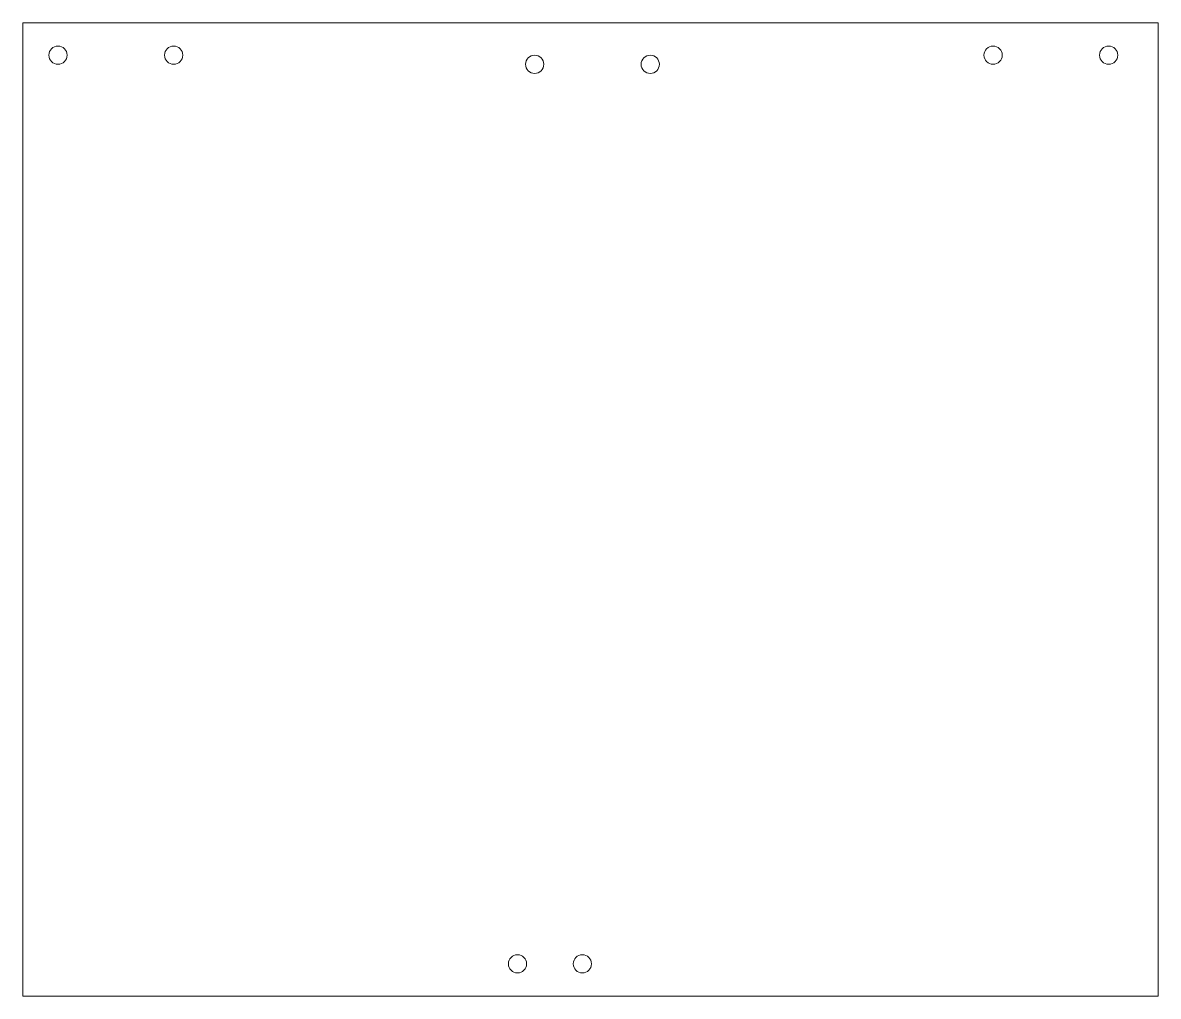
# Model space of a CAD drawing. Header units: inches. Extents: x 0 to 17.5, y -15 to 0.
import ezdxf

# ---------------------------------------------------------------- set-up
doc = ezdxf.new("R2010")
doc.units = ezdxf.units.IN
doc.header["$MEASUREMENT"] = 0
doc.layers.add('Layer 1', color=7, linetype='Continuous')

msp = doc.modelspace()

# ---------------------------------------------------------------- linework, layer by layer
at = {"layer": 'Layer 1', "color": 250, "lineweight": 5, "true_color": 0x231f20}
msp.add_lwpolyline([(0, -15), (0, 0), (17.5, 0), (17.5, -15), (0, -15)], dxfattribs=at)
for points in [[(0.685, -0.5), (0.685, -0.578), (0.622, -0.641), (0.544, -0.641), (0.466, -0.641), (0.404, -0.578), (0.404, -0.5), (0.404, -0.422), (0.466, -0.36), (0.544, -0.36), (0.622, -0.36), (0.685, -0.422), (0.685, -0.5)], [(2.466, -0.5), (2.466, -0.578), (2.403, -0.641), (2.325, -0.641), (2.247, -0.641), (2.185, -0.578), (2.185, -0.5), (2.185, -0.422), (2.247, -0.36), (2.325, -0.36), (2.403, -0.36), (2.466, -0.422), (2.466, -0.5)], [(8.03, -0.641), (8.03, -0.718), (7.967, -0.781), (7.89, -0.781), (7.812, -0.781), (7.749, -0.718), (7.749, -0.641), (7.749, -0.563), (7.812, -0.5), (7.89, -0.5), (7.967, -0.5), (8.03, -0.563), (8.03, -0.641)], [(9.811, -0.641), (9.811, -0.718), (9.748, -0.781), (9.671, -0.781), (9.593, -0.781), (9.53, -0.718), (9.53, -0.641), (9.53, -0.563), (9.593, -0.5), (9.671, -0.5), (9.748, -0.5), (9.811, -0.563), (9.811, -0.641)], [(15.095, -0.5), (15.095, -0.578), (15.032, -0.641), (14.954, -0.641), (14.877, -0.641), (14.814, -0.578), (14.814, -0.5), (14.814, -0.422), (14.877, -0.36), (14.954, -0.36), (15.032, -0.36), (15.095, -0.422), (15.095, -0.5)], [(16.876, -0.5), (16.876, -0.578), (16.813, -0.641), (16.735, -0.641), (16.658, -0.641), (16.595, -0.578), (16.595, -0.5), (16.595, -0.422), (16.658, -0.36), (16.735, -0.36), (16.813, -0.36), (16.876, -0.422), (16.876, -0.5)], [(7.765, -14.5), (7.765, -14.578), (7.703, -14.64), (7.625, -14.64), (7.547, -14.64), (7.484, -14.578), (7.484, -14.5), (7.484, -14.422), (7.547, -14.36), (7.625, -14.36), (7.703, -14.36), (7.765, -14.422), (7.765, -14.5)], [(8.765, -14.5), (8.765, -14.578), (8.703, -14.64), (8.625, -14.64), (8.547, -14.64), (8.485, -14.578), (8.485, -14.5), (8.485, -14.422), (8.547, -14.36), (8.625, -14.36), (8.703, -14.36), (8.765, -14.422), (8.765, -14.5)]]:
    msp.add_open_spline(points, degree=3, knots=[0, 0, 0, 0, 1, 1, 1, 2, 2, 2, 3, 3, 3, 4, 4, 4, 4], dxfattribs=at)

doc.saveas('drawing.dxf')
